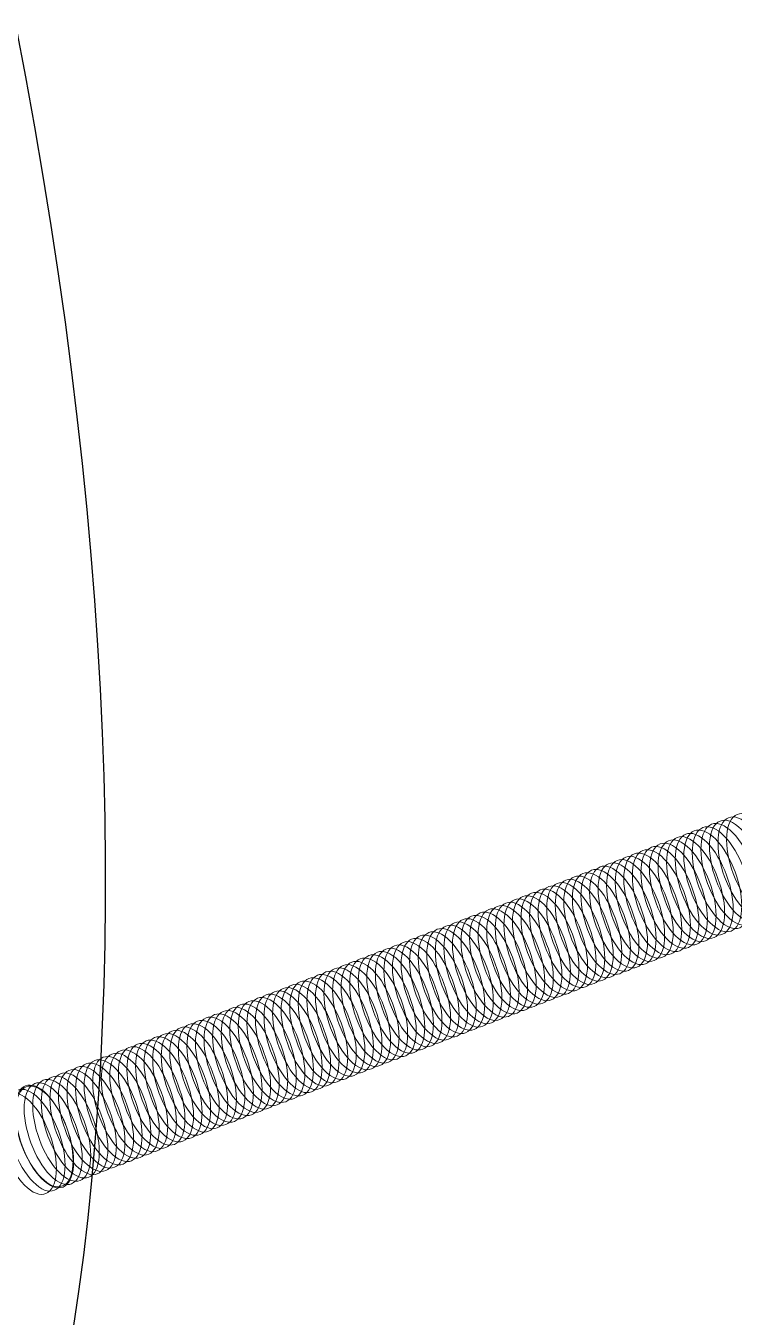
# Model space of a CAD drawing. Header units: centimetres. Extents: x -860 to -17, y -240 to 97.
# Drawn here: x -833.44 to -815.09, y -186.12 to -152.67 of the extents above; entities that cross this region are included whole.
import ezdxf

# ---------------------------------------------------------------- set-up
doc = ezdxf.new("R2010")
doc.units = ezdxf.units.CM
doc.header["$MEASUREMENT"] = 0
doc.layers.add('layer 1', color=7, linetype='Continuous')

msp = doc.modelspace()

# ---------------------------------------------------------------- linework, layer by layer
at = {"layer": 'layer 1', "color": 242}
msp.add_open_spline([(-836.40071, -230.60659), (-836.40071, -230.60659), (-836.40071, -230.63717), (-836.40071, -230.63717), (-836.40071, -230.63717), (-836.40071, -230.63717), (-830.21584, -235.94391), (-830.21584, -235.94391), (-830.21584, -235.94391), (-830.21584, -235.94391), (-826.95221, -238.74418), (-826.95221, -238.74418), (-826.95221, -238.74418), (-826.95221, -238.74418), (-825.97276, -239.58457), (-825.97276, -239.58457), (-825.97276, -239.58457), (-827.27327, -236.07921), (-828.82855, -232.64112), (-830.58193, -229.39833), (-830.58193, -229.39833), (-830.61187, -229.34296), (-830.64186, -229.28762), (-830.67192, -229.23236), (-830.67192, -229.23236), (-834.28962, -222.07177), (-837.60533, -214.59619), (-840.5249, -206.92924), (-840.5249, -206.92924), (-831.14673, -195.53152), (-828.14163, -174.17227), (-835.49133, -144.56993), (-835.49133, -144.56993), (-835.49133, -144.56993), (-835.4938, -144.56965), (-835.4938, -144.56965), (-835.4938, -144.56965), (-835.7046, -143.72183), (-836.1506, -142.87919), (-836.66676, -142.43632), (-836.66676, -142.43632), (-837.38612, -141.8191), (-837.96927, -142.2121), (-837.96927, -143.31412), (-837.96927, -143.31412), (-837.96927, -143.62541), (-837.92271, -143.95999), (-837.83973, -144.29375), (-837.83973, -144.29375), (-837.83973, -144.29375), (-837.84219, -144.29346), (-837.84219, -144.29346), (-837.84219, -144.29346), (-832.77418, -164.70591), (-832.96655, -180.84308), (-836.8956, -192.21944), (-836.8956, -192.21944), (-839.93889, -185.10452), (-842.21924, -177.25945), (-843.86024, -169.95551), (-843.86024, -169.95551), (-845.96319, -160.59555), (-847.2281, -151.26874), (-847.76519, -142.64582), (-847.76519, -142.64582), (-848.16028, -136.30283), (-848.16524, -130.14959), (-847.71173, -124.54243), (-847.71173, -124.54243), (-847.18059, -117.97558), (-845.98679, -111.84585), (-843.77691, -107.49786), (-843.77691, -107.49786), (-842.96623, -106.46381), (-842.11168, -105.51228), (-841.21605, -104.64325), (-841.21605, -104.64325), (-841.0487, -104.48087), (-840.88, -104.32119), (-840.70984, -104.16448), (-840.70984, -104.16448), (-840.59138, -104.05535), (-840.45049, -103.94805), (-840.35383, -103.79537), (-840.35383, -103.79537), (-840.2278, -103.59636), (-840.15489, -103.29544), (-840.15489, -102.90585), (-840.15489, -102.90585), (-840.15489, -101.80383), (-840.73804, -100.41011), (-841.4574, -99.79289), (-841.4574, -99.79289), (-841.80357, -99.49587), (-842.11818, -99.43283), (-842.35145, -99.57011), (-842.35145, -99.57011), (-842.49807, -99.65644), (-842.63683, -99.8085), (-842.76825, -99.9304), (-842.76825, -99.9304), (-842.89537, -100.04833), (-843.02174, -100.16781), (-843.14733, -100.28881), (-843.14733, -100.28881), (-847.48863, -104.47172), (-850.91291, -110.49932), (-853.13949, -118.36521), (-853.13949, -118.36521), (-855.34184, -126.14546), (-856.31334, -135.59013), (-855.96995, -146.11421), (-855.96995, -146.11421), (-855.54318, -159.19372), (-853.12147, -173.57999), (-849.01992, -188.15762), (-849.01992, -188.15762), (-847.50357, -193.54699), (-845.77736, -198.89557), (-843.86836, -204.1673), (-843.86836, -204.1673), (-845.77144, -206.17286), (-847.91381, -207.79271), (-850.26154, -209.01918), (-850.26154, -209.01918), (-853.97335, -207.81127), (-857.18302, -208.45795), (-859.54924, -210.77524), (-859.54924, -210.77524), (-859.54924, -210.77524), (-855.30616, -214.41589), (-855.30616, -214.41589), (-855.30616, -214.41589), (-855.30616, -214.41589), (-849.01336, -219.81524), (-849.01336, -219.81524), (-849.01336, -219.81524), (-849.01336, -219.81524), (-849.01336, -219.78466), (-849.01336, -219.78466), (-849.01336, -219.78466), (-849.01336, -219.78466), (-848.99281, -219.8023), (-848.99281, -219.8023), (-848.99281, -219.8023), (-847.11177, -220.11881), (-844.99448, -221.20625), (-842.75521, -223.12759), (-842.75521, -223.12759), (-840.51594, -225.04893), (-838.39865, -227.59485), (-836.51761, -230.50628), (-836.51761, -230.50628), (-836.51761, -230.50628), (-836.40071, -230.60659), (-836.40071, -230.60659)], degree=3, knots=[0, 0, 0, 0, 0.025, 0.025, 0.025, 0.025, 0.05, 0.05, 0.05, 0.05, 0.075, 0.075, 0.075, 0.075, 0.1, 0.1, 0.1, 0.1, 0.125, 0.125, 0.125, 0.125, 0.15, 0.15, 0.15, 0.15, 0.175, 0.175, 0.175, 0.175, 0.2, 0.2, 0.2, 0.2, 0.225, 0.225, 0.225, 0.225, 0.25, 0.25, 0.25, 0.25, 0.275, 0.275, 0.275, 0.275, 0.3, 0.3, 0.3, 0.3, 0.325, 0.325, 0.325, 0.325, 0.35, 0.35, 0.35, 0.35, 0.375, 0.375, 0.375, 0.375, 0.4, 0.4, 0.4, 0.4, 0.425, 0.425, 0.425, 0.425, 0.45, 0.45, 0.45, 0.45, 0.475, 0.475, 0.475, 0.475, 0.5, 0.5, 0.5, 0.5, 0.525, 0.525, 0.525, 0.525, 0.55, 0.55, 0.55, 0.55, 0.575, 0.575, 0.575, 0.575, 0.6, 0.6, 0.6, 0.6, 0.625, 0.625, 0.625, 0.625, 0.65, 0.65, 0.65, 0.65, 0.675, 0.675, 0.675, 0.675, 0.7, 0.7, 0.7, 0.7, 0.725, 0.725, 0.725, 0.725, 0.75, 0.75, 0.75, 0.75, 0.775, 0.775, 0.775, 0.775, 0.8, 0.8, 0.8, 0.8, 0.825, 0.825, 0.825, 0.825, 0.85, 0.85, 0.85, 0.85, 0.875, 0.875, 0.875, 0.875, 0.9, 0.9, 0.9, 0.9, 0.925, 0.925, 0.925, 0.925, 0.95, 0.95, 0.95, 0.95, 1, 1, 1, 1], dxfattribs=at)
at = {"layer": 'layer 1', "color": 177, "lineweight": 20}
for points in [[(-814.54016, -173.24458), (-814.12558, -173.60031), (-813.78949, -174.40355), (-813.78949, -175.03868), (-813.78949, -175.03868), (-813.78949, -175.67381), (-814.12558, -175.90031), (-814.54016, -175.54458), (-814.54016, -175.54458), (-814.95475, -175.18886), (-815.29084, -174.38562), (-815.29084, -173.75049), (-815.29084, -173.75049), (-815.29084, -173.11536), (-814.95475, -172.88886), (-814.54016, -173.24458)], [(-815.42746, -173.58469), (-815.01288, -173.94042), (-814.67679, -174.74366), (-814.67679, -175.37879), (-814.67679, -175.37879), (-814.67679, -176.01392), (-815.01288, -176.24042), (-815.42746, -175.88469), (-815.42746, -175.88469), (-815.84205, -175.52897), (-816.17814, -174.72573), (-816.17814, -174.0906), (-816.17814, -174.0906), (-816.17814, -173.45547), (-815.84205, -173.22897), (-815.42746, -173.58469)], [(-815.20563, -173.49966), (-814.79105, -173.85539), (-814.45496, -174.65863), (-814.45496, -175.29376), (-814.45496, -175.29376), (-814.45496, -175.92889), (-814.79105, -176.15539), (-815.20563, -175.79966), (-815.20563, -175.79966), (-815.62022, -175.44394), (-815.95631, -174.6407), (-815.95631, -174.00557), (-815.95631, -174.00557), (-815.95631, -173.37044), (-815.62022, -173.14394), (-815.20563, -173.49966)], [(-814.98381, -173.41464), (-814.56923, -173.77037), (-814.23314, -174.57361), (-814.23314, -175.20874), (-814.23314, -175.20874), (-814.23314, -175.84387), (-814.56923, -176.07037), (-814.98381, -175.71464), (-814.98381, -175.71464), (-815.3984, -175.35892), (-815.73449, -174.55568), (-815.73449, -173.92055), (-815.73449, -173.92055), (-815.73449, -173.28542), (-815.3984, -173.05892), (-814.98381, -173.41464)], [(-814.76199, -173.32961), (-814.34741, -173.68534), (-814.01132, -174.48858), (-814.01132, -175.12371), (-814.01132, -175.12371), (-814.01132, -175.75884), (-814.34741, -175.98534), (-814.76199, -175.62961), (-814.76199, -175.62961), (-815.17658, -175.27389), (-815.51267, -174.47065), (-815.51267, -173.83552), (-815.51267, -173.83552), (-815.51267, -173.20039), (-815.17658, -172.97389), (-814.76199, -173.32961)], [(-816.31475, -173.92479), (-815.90017, -174.28052), (-815.56408, -175.08376), (-815.56408, -175.71889), (-815.56408, -175.71889), (-815.56408, -176.35402), (-815.90017, -176.58052), (-816.31475, -176.22479), (-816.31475, -176.22479), (-816.72934, -175.86907), (-817.06543, -175.06583), (-817.06543, -174.4307), (-817.06543, -174.4307), (-817.06543, -173.79557), (-816.72934, -173.56907), (-816.31475, -173.92479)], [(-816.09292, -173.83977), (-815.67834, -174.1955), (-815.34225, -174.99874), (-815.34225, -175.63387), (-815.34225, -175.63387), (-815.34225, -176.269), (-815.67834, -176.4955), (-816.09292, -176.13977), (-816.09292, -176.13977), (-816.50751, -175.78405), (-816.8436, -174.98081), (-816.8436, -174.34568), (-816.8436, -174.34568), (-816.8436, -173.71055), (-816.50751, -173.48405), (-816.09292, -173.83977)], [(-815.8711, -173.75474), (-815.45652, -174.11047), (-815.12043, -174.91371), (-815.12043, -175.54884), (-815.12043, -175.54884), (-815.12043, -176.18397), (-815.45652, -176.41047), (-815.8711, -176.05474), (-815.8711, -176.05474), (-816.28569, -175.69902), (-816.62178, -174.89578), (-816.62178, -174.26065), (-816.62178, -174.26065), (-816.62178, -173.62552), (-816.28569, -173.39902), (-815.8711, -173.75474)], [(-815.64928, -173.66971), (-815.2347, -174.02544), (-814.89861, -174.82868), (-814.89861, -175.46381), (-814.89861, -175.46381), (-814.89861, -176.09894), (-815.2347, -176.32544), (-815.64928, -175.96971), (-815.64928, -175.96971), (-816.06387, -175.61399), (-816.39996, -174.81075), (-816.39996, -174.17562), (-816.39996, -174.17562), (-816.39996, -173.54049), (-816.06387, -173.31399), (-815.64928, -173.66971)], [(-817.20204, -174.2649), (-816.78746, -174.62063), (-816.45137, -175.42387), (-816.45137, -176.059), (-816.45137, -176.059), (-816.45137, -176.69413), (-816.78746, -176.92063), (-817.20204, -176.5649), (-817.20204, -176.5649), (-817.61663, -176.20918), (-817.95272, -175.40594), (-817.95272, -174.77081), (-817.95272, -174.77081), (-817.95272, -174.13568), (-817.61663, -173.90918), (-817.20204, -174.2649)], [(-816.98022, -174.17987), (-816.56564, -174.5356), (-816.22955, -175.33884), (-816.22955, -175.97397), (-816.22955, -175.97397), (-816.22955, -176.6091), (-816.56564, -176.8356), (-816.98022, -176.47987), (-816.98022, -176.47987), (-817.39481, -176.12415), (-817.7309, -175.32091), (-817.7309, -174.68578), (-817.7309, -174.68578), (-817.7309, -174.05065), (-817.39481, -173.82415), (-816.98022, -174.17987)], [(-816.75839, -174.09485), (-816.34381, -174.45058), (-816.00772, -175.25382), (-816.00772, -175.88895), (-816.00772, -175.88895), (-816.00772, -176.52408), (-816.34381, -176.75058), (-816.75839, -176.39485), (-816.75839, -176.39485), (-817.17298, -176.03913), (-817.50907, -175.23589), (-817.50907, -174.60076), (-817.50907, -174.60076), (-817.50907, -173.96563), (-817.17298, -173.73913), (-816.75839, -174.09485)], [(-816.53657, -174.00982), (-816.12199, -174.36555), (-815.7859, -175.16879), (-815.7859, -175.80392), (-815.7859, -175.80392), (-815.7859, -176.43905), (-816.12199, -176.66555), (-816.53657, -176.30982), (-816.53657, -176.30982), (-816.95116, -175.9541), (-817.28725, -175.15086), (-817.28725, -174.51573), (-817.28725, -174.51573), (-817.28725, -173.8806), (-816.95116, -173.6541), (-816.53657, -174.00982)], [(-818.08933, -174.605), (-817.67475, -174.96073), (-817.33866, -175.76397), (-817.33866, -176.3991), (-817.33866, -176.3991), (-817.33866, -177.03423), (-817.67475, -177.26073), (-818.08933, -176.905), (-818.08933, -176.905), (-818.50392, -176.54928), (-818.84001, -175.74604), (-818.84001, -175.11091), (-818.84001, -175.11091), (-818.84001, -174.47578), (-818.50392, -174.24928), (-818.08933, -174.605)], [(-817.86751, -174.51998), (-817.45293, -174.87571), (-817.11684, -175.67895), (-817.11684, -176.31408), (-817.11684, -176.31408), (-817.11684, -176.94921), (-817.45293, -177.17571), (-817.86751, -176.81998), (-817.86751, -176.81998), (-818.2821, -176.46426), (-818.61819, -175.66102), (-818.61819, -175.02589), (-818.61819, -175.02589), (-818.61819, -174.39076), (-818.2821, -174.16426), (-817.86751, -174.51998)], [(-817.64569, -174.43495), (-817.23111, -174.79068), (-816.89502, -175.59392), (-816.89502, -176.22905), (-816.89502, -176.22905), (-816.89502, -176.86418), (-817.23111, -177.09068), (-817.64569, -176.73495), (-817.64569, -176.73495), (-818.06028, -176.37923), (-818.39637, -175.57599), (-818.39637, -174.94086), (-818.39637, -174.94086), (-818.39637, -174.30573), (-818.06028, -174.07923), (-817.64569, -174.43495)], [(-817.42386, -174.34993), (-817.00928, -174.70566), (-816.67319, -175.5089), (-816.67319, -176.14403), (-816.67319, -176.14403), (-816.67319, -176.77916), (-817.00928, -177.00566), (-817.42386, -176.64993), (-817.42386, -176.64993), (-817.83845, -176.29421), (-818.17454, -175.49097), (-818.17454, -174.85584), (-818.17454, -174.85584), (-818.17454, -174.22071), (-817.83845, -173.99421), (-817.42386, -174.34993)], [(-818.97662, -174.94511), (-818.56204, -175.30084), (-818.22595, -176.10408), (-818.22595, -176.73921), (-818.22595, -176.73921), (-818.22595, -177.37434), (-818.56204, -177.60084), (-818.97662, -177.24511), (-818.97662, -177.24511), (-819.39121, -176.88939), (-819.7273, -176.08615), (-819.7273, -175.45102), (-819.7273, -175.45102), (-819.7273, -174.81589), (-819.39121, -174.58939), (-818.97662, -174.94511)], [(-818.7548, -174.86008), (-818.34022, -175.21581), (-818.00413, -176.01905), (-818.00413, -176.65418), (-818.00413, -176.65418), (-818.00413, -177.28931), (-818.34022, -177.51581), (-818.7548, -177.16008), (-818.7548, -177.16008), (-819.16939, -176.80436), (-819.50548, -176.00112), (-819.50548, -175.36599), (-819.50548, -175.36599), (-819.50548, -174.73086), (-819.16939, -174.50436), (-818.7548, -174.86008)], [(-818.53298, -174.77506), (-818.1184, -175.13079), (-817.78231, -175.93403), (-817.78231, -176.56916), (-817.78231, -176.56916), (-817.78231, -177.20429), (-818.1184, -177.43079), (-818.53298, -177.07506), (-818.53298, -177.07506), (-818.94757, -176.71934), (-819.28366, -175.9161), (-819.28366, -175.28097), (-819.28366, -175.28097), (-819.28366, -174.64584), (-818.94757, -174.41934), (-818.53298, -174.77506)], [(-818.31115, -174.69003), (-817.89657, -175.04576), (-817.56048, -175.849), (-817.56048, -176.48413), (-817.56048, -176.48413), (-817.56048, -177.11926), (-817.89657, -177.34576), (-818.31115, -176.99003), (-818.31115, -176.99003), (-818.72574, -176.63431), (-819.06183, -175.83107), (-819.06183, -175.19594), (-819.06183, -175.19594), (-819.06183, -174.56081), (-818.72574, -174.33431), (-818.31115, -174.69003)], [(-819.86391, -175.28521), (-819.44933, -175.64094), (-819.11324, -176.44418), (-819.11324, -177.07931), (-819.11324, -177.07931), (-819.11324, -177.71444), (-819.44933, -177.94094), (-819.86391, -177.58521), (-819.86391, -177.58521), (-820.2785, -177.22949), (-820.61459, -176.42625), (-820.61459, -175.79112), (-820.61459, -175.79112), (-820.61459, -175.15599), (-820.2785, -174.92949), (-819.86391, -175.28521)], [(-819.64209, -175.20019), (-819.22751, -175.55592), (-818.89142, -176.35916), (-818.89142, -176.99429), (-818.89142, -176.99429), (-818.89142, -177.62942), (-819.22751, -177.85592), (-819.64209, -177.50019), (-819.64209, -177.50019), (-820.05668, -177.14447), (-820.39277, -176.34123), (-820.39277, -175.7061), (-820.39277, -175.7061), (-820.39277, -175.07097), (-820.05668, -174.84447), (-819.64209, -175.20019)], [(-819.42027, -175.11516), (-819.00569, -175.47089), (-818.6696, -176.27413), (-818.6696, -176.90926), (-818.6696, -176.90926), (-818.6696, -177.54439), (-819.00569, -177.77089), (-819.42027, -177.41516), (-819.42027, -177.41516), (-819.83486, -177.05944), (-820.17095, -176.2562), (-820.17095, -175.62107), (-820.17095, -175.62107), (-820.17095, -174.98594), (-819.83486, -174.75944), (-819.42027, -175.11516)], [(-819.19845, -175.03014), (-818.78387, -175.38587), (-818.44778, -176.18911), (-818.44778, -176.82424), (-818.44778, -176.82424), (-818.44778, -177.45937), (-818.78387, -177.68587), (-819.19845, -177.33014), (-819.19845, -177.33014), (-819.61304, -176.97442), (-819.94913, -176.17118), (-819.94913, -175.53605), (-819.94913, -175.53605), (-819.94913, -174.90092), (-819.61304, -174.67442), (-819.19845, -175.03014)], [(-820.75121, -175.62532), (-820.33663, -175.98105), (-820.00054, -176.78429), (-820.00054, -177.41942), (-820.00054, -177.41942), (-820.00054, -178.05455), (-820.33663, -178.28105), (-820.75121, -177.92532), (-820.75121, -177.92532), (-821.1658, -177.5696), (-821.50189, -176.76636), (-821.50189, -176.13123), (-821.50189, -176.13123), (-821.50189, -175.4961), (-821.1658, -175.2696), (-820.75121, -175.62532)], [(-820.52938, -175.54029), (-820.1148, -175.89602), (-819.77871, -176.69926), (-819.77871, -177.33439), (-819.77871, -177.33439), (-819.77871, -177.96952), (-820.1148, -178.19602), (-820.52938, -177.84029), (-820.52938, -177.84029), (-820.94397, -177.48457), (-821.28006, -176.68133), (-821.28006, -176.0462), (-821.28006, -176.0462), (-821.28006, -175.41107), (-820.94397, -175.18457), (-820.52938, -175.54029)], [(-820.30756, -175.45527), (-819.89298, -175.811), (-819.55689, -176.61424), (-819.55689, -177.24937), (-819.55689, -177.24937), (-819.55689, -177.8845), (-819.89298, -178.111), (-820.30756, -177.75527), (-820.30756, -177.75527), (-820.72215, -177.39955), (-821.05824, -176.59631), (-821.05824, -175.96118), (-821.05824, -175.96118), (-821.05824, -175.32605), (-820.72215, -175.09955), (-820.30756, -175.45527)], [(-820.08574, -175.37024), (-819.67116, -175.72597), (-819.33507, -176.52921), (-819.33507, -177.16434), (-819.33507, -177.16434), (-819.33507, -177.79947), (-819.67116, -178.02597), (-820.08574, -177.67024), (-820.08574, -177.67024), (-820.50033, -177.31452), (-820.83642, -176.51128), (-820.83642, -175.87615), (-820.83642, -175.87615), (-820.83642, -175.24102), (-820.50033, -175.01452), (-820.08574, -175.37024)], [(-821.6385, -175.96543), (-821.22392, -176.32116), (-820.88783, -177.1244), (-820.88783, -177.75953), (-820.88783, -177.75953), (-820.88783, -178.39466), (-821.22392, -178.62116), (-821.6385, -178.26543), (-821.6385, -178.26543), (-822.05309, -177.90971), (-822.38918, -177.10647), (-822.38918, -176.47134), (-822.38918, -176.47134), (-822.38918, -175.83621), (-822.05309, -175.60971), (-821.6385, -175.96543)], [(-821.41667, -175.8804), (-821.00209, -176.23613), (-820.666, -177.03937), (-820.666, -177.6745), (-820.666, -177.6745), (-820.666, -178.30963), (-821.00209, -178.53613), (-821.41667, -178.1804), (-821.41667, -178.1804), (-821.83126, -177.82468), (-822.16735, -177.02144), (-822.16735, -176.38631), (-822.16735, -176.38631), (-822.16735, -175.75118), (-821.83126, -175.52468), (-821.41667, -175.8804)], [(-821.19485, -175.79537), (-820.78027, -176.1511), (-820.44418, -176.95434), (-820.44418, -177.58947), (-820.44418, -177.58947), (-820.44418, -178.2246), (-820.78027, -178.4511), (-821.19485, -178.09537), (-821.19485, -178.09537), (-821.60944, -177.73965), (-821.94553, -176.93641), (-821.94553, -176.30128), (-821.94553, -176.30128), (-821.94553, -175.66615), (-821.60944, -175.43965), (-821.19485, -175.79537)], [(-820.97303, -175.71035), (-820.55845, -176.06608), (-820.22236, -176.86932), (-820.22236, -177.50445), (-820.22236, -177.50445), (-820.22236, -178.13958), (-820.55845, -178.36608), (-820.97303, -178.01035), (-820.97303, -178.01035), (-821.38762, -177.65463), (-821.72371, -176.85139), (-821.72371, -176.21626), (-821.72371, -176.21626), (-821.72371, -175.58113), (-821.38762, -175.35463), (-820.97303, -175.71035)], [(-822.52579, -176.30553), (-822.11121, -176.66126), (-821.77512, -177.4645), (-821.77512, -178.09963), (-821.77512, -178.09963), (-821.77512, -178.73476), (-822.11121, -178.96126), (-822.52579, -178.60553), (-822.52579, -178.60553), (-822.94038, -178.24981), (-823.27647, -177.44657), (-823.27647, -176.81144), (-823.27647, -176.81144), (-823.27647, -176.17631), (-822.94038, -175.94981), (-822.52579, -176.30553)], [(-822.30397, -176.2205), (-821.88939, -176.57623), (-821.5533, -177.37947), (-821.5533, -178.0146), (-821.5533, -178.0146), (-821.5533, -178.64973), (-821.88939, -178.87623), (-822.30397, -178.5205), (-822.30397, -178.5205), (-822.71856, -178.16478), (-823.05465, -177.36154), (-823.05465, -176.72641), (-823.05465, -176.72641), (-823.05465, -176.09128), (-822.71856, -175.86478), (-822.30397, -176.2205)], [(-822.08214, -176.13548), (-821.66756, -176.49121), (-821.33147, -177.29445), (-821.33147, -177.92958), (-821.33147, -177.92958), (-821.33147, -178.56471), (-821.66756, -178.79121), (-822.08214, -178.43548), (-822.08214, -178.43548), (-822.49673, -178.07976), (-822.83282, -177.27652), (-822.83282, -176.64139), (-822.83282, -176.64139), (-822.83282, -176.00626), (-822.49673, -175.77976), (-822.08214, -176.13548)], [(-821.86032, -176.05045), (-821.44574, -176.40618), (-821.10965, -177.20942), (-821.10965, -177.84455), (-821.10965, -177.84455), (-821.10965, -178.47968), (-821.44574, -178.70618), (-821.86032, -178.35045), (-821.86032, -178.35045), (-822.27491, -177.99473), (-822.611, -177.19149), (-822.611, -176.55636), (-822.611, -176.55636), (-822.611, -175.92123), (-822.27491, -175.69473), (-821.86032, -176.05045)], [(-823.41308, -176.64564), (-822.9985, -177.00137), (-822.66241, -177.80461), (-822.66241, -178.43974), (-822.66241, -178.43974), (-822.66241, -179.07487), (-822.9985, -179.30137), (-823.41308, -178.94564), (-823.41308, -178.94564), (-823.82767, -178.58992), (-824.16376, -177.78668), (-824.16376, -177.15155), (-824.16376, -177.15155), (-824.16376, -176.51642), (-823.82767, -176.28992), (-823.41308, -176.64564)], [(-823.19126, -176.56061), (-822.77668, -176.91634), (-822.44059, -177.71958), (-822.44059, -178.35471), (-822.44059, -178.35471), (-822.44059, -178.98984), (-822.77668, -179.21634), (-823.19126, -178.86061), (-823.19126, -178.86061), (-823.60585, -178.50489), (-823.94194, -177.70165), (-823.94194, -177.06652), (-823.94194, -177.06652), (-823.94194, -176.43139), (-823.60585, -176.20489), (-823.19126, -176.56061)], [(-822.96943, -176.47558), (-822.55485, -176.83131), (-822.21876, -177.63455), (-822.21876, -178.26968), (-822.21876, -178.26968), (-822.21876, -178.90481), (-822.55485, -179.13131), (-822.96943, -178.77558), (-822.96943, -178.77558), (-823.38402, -178.41986), (-823.72011, -177.61662), (-823.72011, -176.98149), (-823.72011, -176.98149), (-823.72011, -176.34636), (-823.38402, -176.11986), (-822.96943, -176.47558)], [(-822.74761, -176.39056), (-822.33303, -176.74629), (-821.99694, -177.54953), (-821.99694, -178.18466), (-821.99694, -178.18466), (-821.99694, -178.81979), (-822.33303, -179.04629), (-822.74761, -178.69056), (-822.74761, -178.69056), (-823.1622, -178.33484), (-823.49829, -177.5316), (-823.49829, -176.89647), (-823.49829, -176.89647), (-823.49829, -176.26134), (-823.1622, -176.03484), (-822.74761, -176.39056)], [(-824.30037, -176.98574), (-823.88579, -177.34147), (-823.5497, -178.14471), (-823.5497, -178.77984), (-823.5497, -178.77984), (-823.5497, -179.41497), (-823.88579, -179.64147), (-824.30037, -179.28574), (-824.30037, -179.28574), (-824.71496, -178.93002), (-825.05105, -178.12678), (-825.05105, -177.49165), (-825.05105, -177.49165), (-825.05105, -176.85652), (-824.71496, -176.63002), (-824.30037, -176.98574)], [(-824.07855, -176.90071), (-823.66397, -177.25644), (-823.32788, -178.05968), (-823.32788, -178.69481), (-823.32788, -178.69481), (-823.32788, -179.32994), (-823.66397, -179.55644), (-824.07855, -179.20071), (-824.07855, -179.20071), (-824.49314, -178.84499), (-824.82923, -178.04175), (-824.82923, -177.40662), (-824.82923, -177.40662), (-824.82923, -176.77149), (-824.49314, -176.54499), (-824.07855, -176.90071)], [(-823.85673, -176.81569), (-823.44215, -177.17142), (-823.10606, -177.97466), (-823.10606, -178.60979), (-823.10606, -178.60979), (-823.10606, -179.24492), (-823.44215, -179.47142), (-823.85673, -179.11569), (-823.85673, -179.11569), (-824.27132, -178.75997), (-824.60741, -177.95673), (-824.60741, -177.3216), (-824.60741, -177.3216), (-824.60741, -176.68647), (-824.27132, -176.45997), (-823.85673, -176.81569)], [(-823.6349, -176.73066), (-823.22032, -177.08639), (-822.88423, -177.88963), (-822.88423, -178.52476), (-822.88423, -178.52476), (-822.88423, -179.15989), (-823.22032, -179.38639), (-823.6349, -179.03066), (-823.6349, -179.03066), (-824.04949, -178.67494), (-824.38558, -177.8717), (-824.38558, -177.23657), (-824.38558, -177.23657), (-824.38558, -176.60144), (-824.04949, -176.37494), (-823.6349, -176.73066)], [(-825.18766, -177.32585), (-824.77308, -177.68158), (-824.43699, -178.48482), (-824.43699, -179.11995), (-824.43699, -179.11995), (-824.43699, -179.75508), (-824.77308, -179.98158), (-825.18766, -179.62585), (-825.18766, -179.62585), (-825.60225, -179.27013), (-825.93834, -178.46689), (-825.93834, -177.83176), (-825.93834, -177.83176), (-825.93834, -177.19663), (-825.60225, -176.97013), (-825.18766, -177.32585)], [(-824.96584, -177.24082), (-824.55126, -177.59655), (-824.21517, -178.39979), (-824.21517, -179.03492), (-824.21517, -179.03492), (-824.21517, -179.67005), (-824.55126, -179.89655), (-824.96584, -179.54082), (-824.96584, -179.54082), (-825.38043, -179.1851), (-825.71652, -178.38186), (-825.71652, -177.74673), (-825.71652, -177.74673), (-825.71652, -177.1116), (-825.38043, -176.8851), (-824.96584, -177.24082)], [(-824.74402, -177.15579), (-824.32944, -177.51152), (-823.99335, -178.31476), (-823.99335, -178.94989), (-823.99335, -178.94989), (-823.99335, -179.58502), (-824.32944, -179.81152), (-824.74402, -179.45579), (-824.74402, -179.45579), (-825.15861, -179.10007), (-825.4947, -178.29683), (-825.4947, -177.6617), (-825.4947, -177.6617), (-825.4947, -177.02657), (-825.15861, -176.80007), (-824.74402, -177.15579)], [(-824.52219, -177.07077), (-824.10761, -177.4265), (-823.77152, -178.22974), (-823.77152, -178.86487), (-823.77152, -178.86487), (-823.77152, -179.5), (-824.10761, -179.7265), (-824.52219, -179.37077), (-824.52219, -179.37077), (-824.93678, -179.01505), (-825.27287, -178.21181), (-825.27287, -177.57668), (-825.27287, -177.57668), (-825.27287, -176.94155), (-824.93678, -176.71505), (-824.52219, -177.07077)], [(-825.85313, -177.58093), (-825.43855, -177.93666), (-825.10246, -178.7399), (-825.10246, -179.37503), (-825.10246, -179.37503), (-825.10246, -180.01016), (-825.43855, -180.23666), (-825.85313, -179.88093), (-825.85313, -179.88093), (-826.26772, -179.52521), (-826.60381, -178.72197), (-826.60381, -178.08684), (-826.60381, -178.08684), (-826.60381, -177.45171), (-826.26772, -177.22521), (-825.85313, -177.58093)], [(-825.63131, -177.4959), (-825.21673, -177.85163), (-824.88064, -178.65487), (-824.88064, -179.29), (-824.88064, -179.29), (-824.88064, -179.92513), (-825.21673, -180.15163), (-825.63131, -179.7959), (-825.63131, -179.7959), (-826.0459, -179.44018), (-826.38199, -178.63694), (-826.38199, -178.00181), (-826.38199, -178.00181), (-826.38199, -177.36668), (-826.0459, -177.14018), (-825.63131, -177.4959)], [(-825.40949, -177.41087), (-824.99491, -177.7666), (-824.65882, -178.56984), (-824.65882, -179.20497), (-824.65882, -179.20497), (-824.65882, -179.8401), (-824.99491, -180.0666), (-825.40949, -179.71087), (-825.40949, -179.71087), (-825.82408, -179.35515), (-826.16017, -178.55191), (-826.16017, -177.91678), (-826.16017, -177.91678), (-826.16017, -177.28165), (-825.82408, -177.05515), (-825.40949, -177.41087)], [(-826.74042, -177.92103), (-826.32584, -178.27676), (-825.98975, -179.08), (-825.98975, -179.71513), (-825.98975, -179.71513), (-825.98975, -180.35026), (-826.32584, -180.57676), (-826.74042, -180.22103), (-826.74042, -180.22103), (-827.15501, -179.86531), (-827.4911, -179.06207), (-827.4911, -178.42694), (-827.4911, -178.42694), (-827.4911, -177.79181), (-827.15501, -177.56531), (-826.74042, -177.92103)], [(-826.5186, -177.836), (-826.10402, -178.19173), (-825.76793, -178.99497), (-825.76793, -179.6301), (-825.76793, -179.6301), (-825.76793, -180.26523), (-826.10402, -180.49173), (-826.5186, -180.136), (-826.5186, -180.136), (-826.93319, -179.78028), (-827.26928, -178.97704), (-827.26928, -178.34191), (-827.26928, -178.34191), (-827.26928, -177.70678), (-826.93319, -177.48028), (-826.5186, -177.836)], [(-826.29678, -177.75098), (-825.8822, -178.10671), (-825.54611, -178.90995), (-825.54611, -179.54508), (-825.54611, -179.54508), (-825.54611, -180.18021), (-825.8822, -180.40671), (-826.29678, -180.05098), (-826.29678, -180.05098), (-826.71137, -179.69526), (-827.04746, -178.89202), (-827.04746, -178.25689), (-827.04746, -178.25689), (-827.04746, -177.62176), (-826.71137, -177.39526), (-826.29678, -177.75098)], [(-826.07495, -177.66595), (-825.66037, -178.02168), (-825.32428, -178.82492), (-825.32428, -179.46005), (-825.32428, -179.46005), (-825.32428, -180.09518), (-825.66037, -180.32168), (-826.07495, -179.96595), (-826.07495, -179.96595), (-826.48954, -179.61023), (-826.82563, -178.80699), (-826.82563, -178.17186), (-826.82563, -178.17186), (-826.82563, -177.53673), (-826.48954, -177.31023), (-826.07495, -177.66595)], [(-827.62771, -178.26114), (-827.21313, -178.61687), (-826.87704, -179.42011), (-826.87704, -180.05524), (-826.87704, -180.05524), (-826.87704, -180.69037), (-827.21313, -180.91687), (-827.62771, -180.56114), (-827.62771, -180.56114), (-828.0423, -180.20542), (-828.37839, -179.40218), (-828.37839, -178.76705), (-828.37839, -178.76705), (-828.37839, -178.13192), (-828.0423, -177.90542), (-827.62771, -178.26114)], [(-827.40589, -178.17611), (-826.99131, -178.53184), (-826.65522, -179.33508), (-826.65522, -179.97021), (-826.65522, -179.97021), (-826.65522, -180.60534), (-826.99131, -180.83184), (-827.40589, -180.47611), (-827.40589, -180.47611), (-827.82048, -180.12039), (-828.15657, -179.31715), (-828.15657, -178.68202), (-828.15657, -178.68202), (-828.15657, -178.04689), (-827.82048, -177.82039), (-827.40589, -178.17611)], [(-827.18407, -178.09108), (-826.76949, -178.44681), (-826.4334, -179.25005), (-826.4334, -179.88518), (-826.4334, -179.88518), (-826.4334, -180.52031), (-826.76949, -180.74681), (-827.18407, -180.39108), (-827.18407, -180.39108), (-827.59866, -180.03536), (-827.93475, -179.23212), (-827.93475, -178.59699), (-827.93475, -178.59699), (-827.93475, -177.96186), (-827.59866, -177.73536), (-827.18407, -178.09108)], [(-826.96225, -178.00606), (-826.54767, -178.36179), (-826.21158, -179.16503), (-826.21158, -179.80016), (-826.21158, -179.80016), (-826.21158, -180.43529), (-826.54767, -180.66179), (-826.96225, -180.30606), (-826.96225, -180.30606), (-827.37684, -179.95034), (-827.71293, -179.1471), (-827.71293, -178.51197), (-827.71293, -178.51197), (-827.71293, -177.87684), (-827.37684, -177.65034), (-826.96225, -178.00606)], [(-828.51501, -178.60124), (-828.10043, -178.95697), (-827.76434, -179.76021), (-827.76434, -180.39534), (-827.76434, -180.39534), (-827.76434, -181.03047), (-828.10043, -181.25697), (-828.51501, -180.90124), (-828.51501, -180.90124), (-828.9296, -180.54552), (-829.26569, -179.74228), (-829.26569, -179.10715), (-829.26569, -179.10715), (-829.26569, -178.47202), (-828.9296, -178.24552), (-828.51501, -178.60124)], [(-828.29318, -178.51621), (-827.8786, -178.87194), (-827.54251, -179.67518), (-827.54251, -180.31031), (-827.54251, -180.31031), (-827.54251, -180.94544), (-827.8786, -181.17194), (-828.29318, -180.81621), (-828.29318, -180.81621), (-828.70777, -180.46049), (-829.04386, -179.65725), (-829.04386, -179.02212), (-829.04386, -179.02212), (-829.04386, -178.38699), (-828.70777, -178.16049), (-828.29318, -178.51621)], [(-828.07136, -178.43119), (-827.65678, -178.78692), (-827.32069, -179.59016), (-827.32069, -180.22529), (-827.32069, -180.22529), (-827.32069, -180.86042), (-827.65678, -181.08692), (-828.07136, -180.73119), (-828.07136, -180.73119), (-828.48595, -180.37547), (-828.82204, -179.57223), (-828.82204, -178.9371), (-828.82204, -178.9371), (-828.82204, -178.30197), (-828.48595, -178.07547), (-828.07136, -178.43119)], [(-827.84954, -178.34616), (-827.43496, -178.70189), (-827.09887, -179.50513), (-827.09887, -180.14026), (-827.09887, -180.14026), (-827.09887, -180.77539), (-827.43496, -181.00189), (-827.84954, -180.64616), (-827.84954, -180.64616), (-828.26413, -180.29044), (-828.60022, -179.4872), (-828.60022, -178.85207), (-828.60022, -178.85207), (-828.60022, -178.21694), (-828.26413, -177.99044), (-827.84954, -178.34616)], [(-829.4023, -178.94135), (-828.98772, -179.29708), (-828.65163, -180.10032), (-828.65163, -180.73545), (-828.65163, -180.73545), (-828.65163, -181.37058), (-828.98772, -181.59708), (-829.4023, -181.24135), (-829.4023, -181.24135), (-829.81689, -180.88563), (-830.15298, -180.08239), (-830.15298, -179.44726), (-830.15298, -179.44726), (-830.15298, -178.81213), (-829.81689, -178.58563), (-829.4023, -178.94135)], [(-829.18048, -178.85632), (-828.7659, -179.21205), (-828.42981, -180.01529), (-828.42981, -180.65042), (-828.42981, -180.65042), (-828.42981, -181.28555), (-828.7659, -181.51205), (-829.18048, -181.15632), (-829.18048, -181.15632), (-829.59507, -180.8006), (-829.93116, -179.99736), (-829.93116, -179.36223), (-829.93116, -179.36223), (-829.93116, -178.7271), (-829.59507, -178.5006), (-829.18048, -178.85632)], [(-828.95865, -178.77129), (-828.54407, -179.12702), (-828.20798, -179.93026), (-828.20798, -180.56539), (-828.20798, -180.56539), (-828.20798, -181.20052), (-828.54407, -181.42702), (-828.95865, -181.07129), (-828.95865, -181.07129), (-829.37324, -180.71557), (-829.70933, -179.91233), (-829.70933, -179.2772), (-829.70933, -179.2772), (-829.70933, -178.64207), (-829.37324, -178.41557), (-828.95865, -178.77129)], [(-828.73683, -178.68627), (-828.32225, -179.042), (-827.98616, -179.84524), (-827.98616, -180.48037), (-827.98616, -180.48037), (-827.98616, -181.1155), (-828.32225, -181.342), (-828.73683, -180.98627), (-828.73683, -180.98627), (-829.15142, -180.63055), (-829.48751, -179.82731), (-829.48751, -179.19218), (-829.48751, -179.19218), (-829.48751, -178.55705), (-829.15142, -178.33055), (-828.73683, -178.68627)], [(-830.28959, -179.28145), (-829.87501, -179.63718), (-829.53892, -180.44042), (-829.53892, -181.07555), (-829.53892, -181.07555), (-829.53892, -181.71068), (-829.87501, -181.93718), (-830.28959, -181.58145), (-830.28959, -181.58145), (-830.70418, -181.22573), (-831.04027, -180.42249), (-831.04027, -179.78736), (-831.04027, -179.78736), (-831.04027, -179.15223), (-830.70418, -178.92573), (-830.28959, -179.28145)], [(-830.06777, -179.19643), (-829.65319, -179.55216), (-829.3171, -180.3554), (-829.3171, -180.99053), (-829.3171, -180.99053), (-829.3171, -181.62566), (-829.65319, -181.85216), (-830.06777, -181.49643), (-830.06777, -181.49643), (-830.48236, -181.14071), (-830.81845, -180.33747), (-830.81845, -179.70234), (-830.81845, -179.70234), (-830.81845, -179.06721), (-830.48236, -178.84071), (-830.06777, -179.19643)], [(-829.84594, -179.1114), (-829.43136, -179.46713), (-829.09527, -180.27037), (-829.09527, -180.9055), (-829.09527, -180.9055), (-829.09527, -181.54063), (-829.43136, -181.76713), (-829.84594, -181.4114), (-829.84594, -181.4114), (-830.26053, -181.05568), (-830.59662, -180.25244), (-830.59662, -179.61731), (-830.59662, -179.61731), (-830.59662, -178.98218), (-830.26053, -178.75568), (-829.84594, -179.1114)], [(-829.62412, -179.02637), (-829.20954, -179.3821), (-828.87345, -180.18534), (-828.87345, -180.82047), (-828.87345, -180.82047), (-828.87345, -181.4556), (-829.20954, -181.6821), (-829.62412, -181.32637), (-829.62412, -181.32637), (-830.03871, -180.97065), (-830.3748, -180.16741), (-830.3748, -179.53228), (-830.3748, -179.53228), (-830.3748, -178.89715), (-830.03871, -178.67065), (-829.62412, -179.02637)], [(-831.17688, -179.62156), (-830.7623, -179.97729), (-830.42621, -180.78053), (-830.42621, -181.41566), (-830.42621, -181.41566), (-830.42621, -182.05079), (-830.7623, -182.27729), (-831.17688, -181.92156), (-831.17688, -181.92156), (-831.59147, -181.56584), (-831.92756, -180.7626), (-831.92756, -180.12747), (-831.92756, -180.12747), (-831.92756, -179.49234), (-831.59147, -179.26584), (-831.17688, -179.62156)], [(-830.95506, -179.53653), (-830.54048, -179.89226), (-830.20439, -180.6955), (-830.20439, -181.33063), (-830.20439, -181.33063), (-830.20439, -181.96576), (-830.54048, -182.19226), (-830.95506, -181.83653), (-830.95506, -181.83653), (-831.36965, -181.48081), (-831.70574, -180.67757), (-831.70574, -180.04244), (-831.70574, -180.04244), (-831.70574, -179.40731), (-831.36965, -179.18081), (-830.95506, -179.53653)], [(-830.73324, -179.4515), (-830.31866, -179.80723), (-829.98257, -180.61047), (-829.98257, -181.2456), (-829.98257, -181.2456), (-829.98257, -181.88073), (-830.31866, -182.10723), (-830.73324, -181.7515), (-830.73324, -181.7515), (-831.14783, -181.39578), (-831.48392, -180.59254), (-831.48392, -179.95741), (-831.48392, -179.95741), (-831.48392, -179.32228), (-831.14783, -179.09578), (-830.73324, -179.4515)], [(-830.51141, -179.36648), (-830.09683, -179.72221), (-829.76074, -180.52545), (-829.76074, -181.16058), (-829.76074, -181.16058), (-829.76074, -181.79571), (-830.09683, -182.02221), (-830.51141, -181.66648), (-830.51141, -181.66648), (-830.926, -181.31076), (-831.26209, -180.50752), (-831.26209, -179.87239), (-831.26209, -179.87239), (-831.26209, -179.23726), (-830.926, -179.01076), (-830.51141, -179.36648)], [(-832.06417, -179.96166), (-831.64959, -180.31739), (-831.3135, -181.12063), (-831.3135, -181.75576), (-831.3135, -181.75576), (-831.3135, -182.39089), (-831.64959, -182.61739), (-832.06417, -182.26166), (-832.06417, -182.26166), (-832.47876, -181.90594), (-832.81485, -181.1027), (-832.81485, -180.46757), (-832.81485, -180.46757), (-832.81485, -179.83244), (-832.47876, -179.60594), (-832.06417, -179.96166)], [(-831.84235, -179.87664), (-831.42777, -180.23237), (-831.09168, -181.03561), (-831.09168, -181.67074), (-831.09168, -181.67074), (-831.09168, -182.30587), (-831.42777, -182.53237), (-831.84235, -182.17664), (-831.84235, -182.17664), (-832.25694, -181.82092), (-832.59303, -181.01768), (-832.59303, -180.38255), (-832.59303, -180.38255), (-832.59303, -179.74742), (-832.25694, -179.52092), (-831.84235, -179.87664)], [(-831.62053, -179.79161), (-831.20595, -180.14734), (-830.86986, -180.95058), (-830.86986, -181.58571), (-830.86986, -181.58571), (-830.86986, -182.22084), (-831.20595, -182.44734), (-831.62053, -182.09161), (-831.62053, -182.09161), (-832.03512, -181.73589), (-832.37121, -180.93265), (-832.37121, -180.29752), (-832.37121, -180.29752), (-832.37121, -179.66239), (-832.03512, -179.43589), (-831.62053, -179.79161)], [(-831.3987, -179.70658), (-830.98412, -180.06231), (-830.64803, -180.86555), (-830.64803, -181.50068), (-830.64803, -181.50068), (-830.64803, -182.13581), (-830.98412, -182.36231), (-831.3987, -182.00658), (-831.3987, -182.00658), (-831.81329, -181.65086), (-832.14938, -180.84762), (-832.14938, -180.21249), (-832.14938, -180.21249), (-832.14938, -179.57736), (-831.81329, -179.35086), (-831.3987, -179.70658)], [(-832.96659, -180.27541), (-832.552, -180.63114), (-832.21592, -181.43438), (-832.21592, -182.06951), (-832.21592, -182.06951), (-832.21592, -182.70464), (-832.552, -182.93114), (-832.96659, -182.57541), (-832.96659, -182.57541), (-833.38118, -182.21969), (-833.71726, -181.41645), (-833.71726, -180.78132), (-833.71726, -180.78132), (-833.71726, -180.14619), (-833.38118, -179.91969), (-832.96659, -180.27541)], [(-832.95146, -180.30177), (-832.53688, -180.6575), (-832.20079, -181.46074), (-832.20079, -182.09587), (-832.20079, -182.09587), (-832.20079, -182.731), (-832.53688, -182.9575), (-832.95146, -182.60177), (-832.95146, -182.60177), (-833.36605, -182.24605), (-833.70214, -181.44281), (-833.70214, -180.80768), (-833.70214, -180.80768), (-833.70214, -180.17255), (-833.36605, -179.94605), (-832.95146, -180.30177)], [(-832.72964, -180.21674), (-832.31506, -180.57247), (-831.97897, -181.37571), (-831.97897, -182.01084), (-831.97897, -182.01084), (-831.97897, -182.64597), (-832.31506, -182.87247), (-832.72964, -182.51674), (-832.72964, -182.51674), (-833.14423, -182.16102), (-833.48032, -181.35778), (-833.48032, -180.72265), (-833.48032, -180.72265), (-833.48032, -180.08752), (-833.14423, -179.86102), (-832.72964, -180.21674)], [(-832.50782, -180.13171), (-832.09324, -180.48744), (-831.75715, -181.29068), (-831.75715, -181.92581), (-831.75715, -181.92581), (-831.75715, -182.56094), (-832.09324, -182.78744), (-832.50782, -182.43171), (-832.50782, -182.43171), (-832.92241, -182.07599), (-833.2585, -181.27275), (-833.2585, -180.63762), (-833.2585, -180.63762), (-833.2585, -180.00249), (-832.92241, -179.77599), (-832.50782, -180.13171)], [(-832.286, -180.04669), (-831.87142, -180.40242), (-831.53533, -181.20566), (-831.53533, -181.84079), (-831.53533, -181.84079), (-831.53533, -182.47592), (-831.87142, -182.70242), (-832.286, -182.34669), (-832.286, -182.34669), (-832.70059, -181.99097), (-833.03668, -181.18773), (-833.03668, -180.5526), (-833.03668, -180.5526), (-833.03668, -179.91747), (-832.70059, -179.69097), (-832.286, -180.04669)], [(-833.39511, -180.47182), (-832.98053, -180.82755), (-832.64444, -181.63079), (-832.64444, -182.26592), (-832.64444, -182.26592), (-832.64444, -182.90105), (-832.98053, -183.12755), (-833.39511, -182.77182), (-833.39511, -182.77182), (-833.8097, -182.4161), (-834.14579, -181.61286), (-834.14579, -180.97773), (-834.14579, -180.97773), (-834.14579, -180.3426), (-833.8097, -180.1161), (-833.39511, -180.47182)], [(-833.17329, -180.38679), (-832.75871, -180.74252), (-832.42262, -181.54576), (-832.42262, -182.18089), (-832.42262, -182.18089), (-832.42262, -182.81602), (-832.75871, -183.04252), (-833.17329, -182.68679), (-833.17329, -182.68679), (-833.58788, -182.33107), (-833.92397, -181.52783), (-833.92397, -180.8927), (-833.92397, -180.8927), (-833.92397, -180.25757), (-833.58788, -180.03107), (-833.17329, -180.38679)]]:
    msp.add_open_spline(points, degree=3, knots=[0, 0, 0, 0, 0.2, 0.2, 0.2, 0.2, 0.4, 0.4, 0.4, 0.4, 0.6, 0.6, 0.6, 0.6, 1, 1, 1, 1], dxfattribs=at)

doc.saveas('drawing.dxf')
